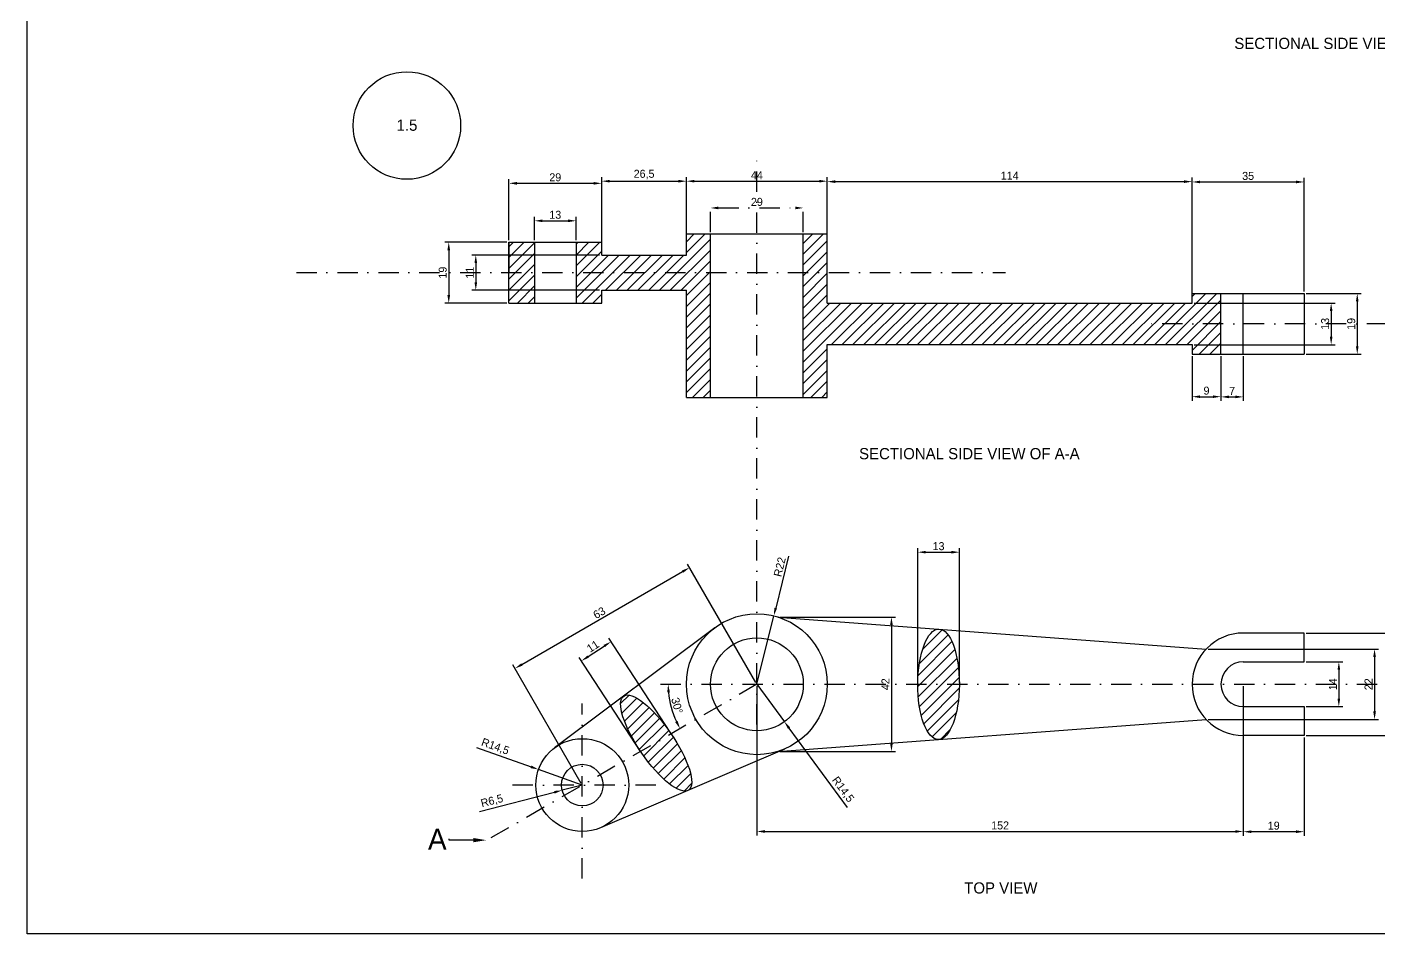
# Model space of a CAD drawing. Header units: millimetres. Extents: x 3191 to 4500, y 3127 to 3817.
# Drawn here: x 3847.8 to 4270.2, y 3126.9 to 3410.2 of the extents above; entities that cross this region are included whole.
import ezdxf
from ezdxf import colors
from ezdxf.entities.mleader import LeaderData, LeaderLine
from ezdxf.math import Vec2, Vec3

# ---------------------------------------------------------------- set-up
doc = ezdxf.new("R2010")
doc.units = ezdxf.units.MM
doc.linetypes.add('DASHDOT2', pattern=[12.7, 6.35, -3.175, 0, -3.175])
doc.dimstyles.new('ISO-25', dxfattribs={"dimtxt": 2.5, "dimasz": 2.5, "dimexe": 1.25, "dimexo": 0.625, "dimtad": 1, "dimtxsty": 'Standard', "dimcen": 2.5, "dimclrd": 3, "dimclre": 3, "dimadec": 0, "dimazin": 0, "dimtfac": 1, "dimtmove": 0, "dimatfit": 3, "dimfxl": 1, "dimarcsym": 0})

# ---------------------------------------------------------------- blocks, each defined once
blk = doc.blocks.new('*D146')
at = {"color": 3, "linetype": 'DASHDOT2', "lineweight": -2, "transparency": 16777216}
for p, q in [((4061.33, 3346.11), (4061.33, 3354.93)), ((4090.33, 3346.11), (4090.33, 3354.93)), ((4063.83, 3353.68), (4087.83, 3353.68))]:
    blk.add_line(p, q, dxfattribs=at)
at = {"color": 3, "linetype": 'DASHDOT2', "transparency": 16777216}
for points in [[(4063.83, 3354.1), (4063.83, 3353.26), (4061.33, 3353.68)], [(4087.83, 3354.1), (4087.83, 3353.26), (4090.33, 3353.68)]]:
    blk.add_solid(points, dxfattribs=at)
at = {"layer": 'Defpoints', "color": 0, "linetype": 'DASHDOT2', "transparency": 16777216}
for p in [(4090.33, 3353.68), (4061.33, 3345.48), (4090.33, 3345.48)]:
    blk.add_point(p, dxfattribs=at)
at = {"color": 0, "linetype": 'DASHDOT2', "transparency": 16777216, "insert": (4075.83, 3355.56), "char_height": 2.5, "attachment_point": 5}
blk.add_mtext('29', dxfattribs=at)
blk = doc.blocks.new('*D147')
at = {"color": 3, "lineweight": -2, "transparency": 16777216}
for p, q in [((4053.83, 3346.11), (4053.83, 3363.29)), ((4097.83, 3346.11), (4097.83, 3363.29)), ((4056.33, 3362.04), (4095.33, 3362.04))]:
    blk.add_line(p, q, dxfattribs=at)
at = {"color": 3, "transparency": 16777216}
for points in [[(4056.33, 3362.45), (4056.33, 3361.62), (4053.83, 3362.04)], [(4095.33, 3362.45), (4095.33, 3361.62), (4097.83, 3362.04)]]:
    blk.add_solid(points, dxfattribs=at)
at = {"layer": 'Defpoints', "color": 0, "transparency": 16777216}
for p in [(4097.83, 3362.04), (4053.83, 3345.48), (4097.83, 3345.48)]:
    blk.add_point(p, dxfattribs=at)
at = {"color": 0, "transparency": 16777216, "insert": (4075.83, 3363.91), "char_height": 2.5, "attachment_point": 5}
blk.add_mtext('44', dxfattribs=at)
blk = doc.blocks.new('*D148')
at = {"color": 3, "lineweight": -2, "transparency": 16777216}
for p, q in [((4006.33, 3343.61), (4006.33, 3350.92)), ((4019.33, 3343.61), (4019.33, 3350.92)), ((4008.83, 3349.67), (4016.83, 3349.67))]:
    blk.add_line(p, q, dxfattribs=at)
at = {"color": 3, "transparency": 16777216}
for points in [[(4008.83, 3350.09), (4008.83, 3349.25), (4006.33, 3349.67)], [(4016.83, 3350.09), (4016.83, 3349.25), (4019.33, 3349.67)]]:
    blk.add_solid(points, dxfattribs=at)
at = {"layer": 'Defpoints', "color": 0, "transparency": 16777216}
for p in [(4019.33, 3349.67), (4006.33, 3342.98), (4019.33, 3342.98)]:
    blk.add_point(p, dxfattribs=at)
at = {"color": 0, "transparency": 16777216, "insert": (4012.83, 3351.54), "char_height": 2.5, "attachment_point": 5}
blk.add_mtext('13', dxfattribs=at)
blk = doc.blocks.new('*D149')
at = {"color": 3, "lineweight": -2, "transparency": 16777216}
for p, q in [((3998.33, 3343.61), (3998.33, 3362.62)), ((4000.83, 3361.37), (4024.83, 3361.37)), ((4027.33, 3343.61), (4027.33, 3362.62))]:
    blk.add_line(p, q, dxfattribs=at)
at = {"color": 3, "transparency": 16777216}
for points in [[(4000.83, 3361.79), (4000.83, 3360.95), (3998.33, 3361.37)], [(4024.83, 3361.79), (4024.83, 3360.95), (4027.33, 3361.37)]]:
    blk.add_solid(points, dxfattribs=at)
at = {"layer": 'Defpoints', "color": 0, "transparency": 16777216}
for p in [(4027.33, 3361.37), (3998.33, 3342.98), (4027.33, 3342.98)]:
    blk.add_point(p, dxfattribs=at)
at = {"color": 0, "transparency": 16777216, "insert": (4012.83, 3363.24), "char_height": 2.5, "attachment_point": 5}
blk.add_mtext('29', dxfattribs=at)
blk = doc.blocks.new('*D150')
at = {"color": 3, "lineweight": -2, "transparency": 16777216}
for p, q in [((3997.7, 3342.98), (3978.29, 3342.98)), ((3979.54, 3340.48), (3979.54, 3326.48)), ((3997.7, 3323.98), (3978.29, 3323.98))]:
    blk.add_line(p, q, dxfattribs=at)
at = {"color": 3, "transparency": 16777216}
for points in [[(3979.12, 3340.48), (3979.96, 3340.48), (3979.54, 3342.98)], [(3979.12, 3326.48), (3979.96, 3326.48), (3979.54, 3323.98)]]:
    blk.add_solid(points, dxfattribs=at)
at = {"layer": 'Defpoints', "color": 0, "transparency": 16777216}
for p in [(3998.33, 3342.98), (3979.54, 3323.98), (3998.33, 3323.98)]:
    blk.add_point(p, dxfattribs=at)
at = {"color": 0, "transparency": 16777216, "insert": (3977.67, 3333.48), "char_height": 2.5, "attachment_point": 5, "rotation": 90}
blk.add_mtext('19', dxfattribs=at)
blk = doc.blocks.new('*D151')
at = {"color": 3, "lineweight": -2, "transparency": 16777216}
for p, q in [((4026.7, 3338.98), (3986.74, 3338.98)), ((3987.99, 3336.48), (3987.99, 3330.48)), ((4026.7, 3327.98), (3986.74, 3327.98))]:
    blk.add_line(p, q, dxfattribs=at)
at = {"color": 3, "transparency": 16777216}
for points in [[(3987.58, 3336.48), (3988.41, 3336.48), (3987.99, 3338.98)], [(3987.58, 3330.48), (3988.41, 3330.48), (3987.99, 3327.98)]]:
    blk.add_solid(points, dxfattribs=at)
at = {"layer": 'Defpoints', "color": 0, "transparency": 16777216}
for p in [(4027.33, 3338.98), (3987.99, 3327.98), (4027.33, 3327.98)]:
    blk.add_point(p, dxfattribs=at)
at = {"color": 0, "transparency": 16777216, "insert": (3986.12, 3333.48), "char_height": 2.5, "attachment_point": 5, "rotation": 90}
blk.add_mtext('11', dxfattribs=at)
blk = doc.blocks.new('*D152')
at = {"color": 3, "lineweight": -2, "transparency": 16777216}
for p, q in [((4247.45, 3326.98), (4264.68, 3326.98)), ((4263.43, 3324.48), (4263.43, 3310.48)), ((4247.45, 3307.98), (4264.68, 3307.98))]:
    blk.add_line(p, q, dxfattribs=at)
at = {"color": 3, "transparency": 16777216}
for points in [[(4263.01, 3324.48), (4263.84, 3324.48), (4263.43, 3326.98)], [(4263.01, 3310.48), (4263.84, 3310.48), (4263.43, 3307.98)]]:
    blk.add_solid(points, dxfattribs=at)
at = {"layer": 'Defpoints', "color": 0, "transparency": 16777216}
for p in [(4246.83, 3326.98), (4246.83, 3307.98), (4263.43, 3307.98)]:
    blk.add_point(p, dxfattribs=at)
at = {"color": 0, "transparency": 16777216, "insert": (4261.55, 3317.48), "char_height": 2.5, "attachment_point": 5, "rotation": 90}
blk.add_mtext('19', dxfattribs=at)
blk = doc.blocks.new('*D153')
at = {"color": 3, "lineweight": -2, "transparency": 16777216}
for p, q in [((4212.45, 3323.98), (4256.52, 3323.98)), ((4255.27, 3321.48), (4255.27, 3313.48)), ((4212.45, 3310.98), (4256.52, 3310.98))]:
    blk.add_line(p, q, dxfattribs=at)
at = {"color": 3, "transparency": 16777216}
for points in [[(4254.86, 3321.48), (4255.69, 3321.48), (4255.27, 3323.98)], [(4254.86, 3313.48), (4255.69, 3313.48), (4255.27, 3310.98)]]:
    blk.add_solid(points, dxfattribs=at)
at = {"layer": 'Defpoints', "color": 0, "transparency": 16777216}
for p in [(4211.83, 3323.98), (4211.83, 3310.98), (4255.27, 3310.98)]:
    blk.add_point(p, dxfattribs=at)
at = {"color": 0, "transparency": 16777216, "insert": (4253.4, 3317.48), "char_height": 2.5, "attachment_point": 5, "rotation": 90}
blk.add_mtext('13', dxfattribs=at)
blk = doc.blocks.new('*D154')
at = {"color": 3, "lineweight": -2, "transparency": 16777216}
for p, q in [((4247.45, 3220.93), (4279.58, 3220.93)), ((4278.33, 3218.43), (4278.33, 3191.43)), ((4247.45, 3188.93), (4279.58, 3188.93))]:
    blk.add_line(p, q, dxfattribs=at)
at = {"color": 3, "transparency": 16777216}
for points in [[(4277.91, 3218.43), (4278.74, 3218.43), (4278.33, 3220.93)], [(4277.91, 3191.43), (4278.74, 3191.43), (4278.33, 3188.93)]]:
    blk.add_solid(points, dxfattribs=at)
at = {"layer": 'Defpoints', "color": 0, "transparency": 16777216}
for p in [(4246.83, 3220.93), (4246.83, 3188.93), (4278.33, 3188.93)]:
    blk.add_point(p, dxfattribs=at)
at = {"color": 0, "transparency": 16777216, "insert": (4276.45, 3204.47), "char_height": 2.5, "attachment_point": 5, "rotation": 90}
blk.add_mtext('32', dxfattribs=at)
blk = doc.blocks.new('*D155')
at = {"color": 3, "lineweight": -2, "transparency": 16777216}
for p, q in [((4247.45, 3211.93), (4258.93, 3211.93)), ((4257.68, 3209.43), (4257.68, 3200.43)), ((4247.45, 3197.93), (4258.93, 3197.93))]:
    blk.add_line(p, q, dxfattribs=at)
at = {"color": 3, "transparency": 16777216}
for points in [[(4257.26, 3209.43), (4258.09, 3209.43), (4257.68, 3211.93)], [(4257.26, 3200.43), (4258.09, 3200.43), (4257.68, 3197.93)]]:
    blk.add_solid(points, dxfattribs=at)
at = {"layer": 'Defpoints', "color": 0, "transparency": 16777216}
for p in [(4246.83, 3211.93), (4246.83, 3197.93), (4257.68, 3197.93)]:
    blk.add_point(p, dxfattribs=at)
at = {"color": 0, "transparency": 16777216, "insert": (4255.8, 3204.93), "char_height": 2.5, "attachment_point": 5, "rotation": 90}
blk.add_mtext('14', dxfattribs=at)
blk = doc.blocks.new('*D156')
at = {"color": 3, "lineweight": -2, "transparency": 16777216}
for p, q in [((4075.83, 3204.3), (4075.83, 3157.7)), ((4227.83, 3204.3), (4227.83, 3157.7)), ((4078.33, 3158.95), (4225.33, 3158.95))]:
    blk.add_line(p, q, dxfattribs=at)
at = {"color": 3, "transparency": 16777216}
for points in [[(4078.33, 3159.36), (4078.33, 3158.53), (4075.83, 3158.95)], [(4225.33, 3159.36), (4225.33, 3158.53), (4227.83, 3158.95)]]:
    blk.add_solid(points, dxfattribs=at)
at = {"layer": 'Defpoints', "color": 0, "transparency": 16777216}
for p in [(4075.83, 3204.93), (4227.83, 3204.93), (4227.83, 3158.95)]:
    blk.add_point(p, dxfattribs=at)
at = {"color": 0, "transparency": 16777216, "insert": (4151.83, 3160.82), "char_height": 2.5, "attachment_point": 5}
blk.add_mtext('152', dxfattribs=at)
blk = doc.blocks.new('*D157')
at = {"color": 3, "lineweight": -2, "transparency": 16777216}
for p, q in [((4216.84, 3215.93), (4270.09, 3215.93)), ((4268.84, 3213.43), (4268.84, 3196.43)), ((4216.84, 3193.93), (4270.09, 3193.93))]:
    blk.add_line(p, q, dxfattribs=at)
at = {"color": 3, "transparency": 16777216}
for points in [[(4268.42, 3213.43), (4269.26, 3213.43), (4268.84, 3215.93)], [(4268.42, 3196.43), (4269.26, 3196.43), (4268.84, 3193.93)]]:
    blk.add_solid(points, dxfattribs=at)
at = {"layer": 'Defpoints', "color": 0, "transparency": 16777216}
for p in [(4216.21, 3215.93), (4216.21, 3193.93), (4268.84, 3193.93)]:
    blk.add_point(p, dxfattribs=at)
at = {"color": 0, "transparency": 16777216, "insert": (4266.96, 3204.93), "char_height": 2.5, "attachment_point": 5, "rotation": 90}
blk.add_mtext('22', dxfattribs=at)
blk = doc.blocks.new('*D158')
at = {"color": 3, "lineweight": -2, "transparency": 16777216}
for p, q in [((4083.01, 3225.93), (4119.13, 3225.93)), ((4117.88, 3223.43), (4117.88, 3186.43)), ((4083.01, 3183.93), (4119.13, 3183.93))]:
    blk.add_line(p, q, dxfattribs=at)
at = {"color": 3, "transparency": 16777216}
for points in [[(4117.46, 3223.43), (4118.29, 3223.43), (4117.88, 3225.93)], [(4117.46, 3186.43), (4118.29, 3186.43), (4117.88, 3183.93)]]:
    blk.add_solid(points, dxfattribs=at)
at = {"layer": 'Defpoints', "color": 0, "transparency": 16777216}
for p in [(4082.39, 3225.93), (4082.39, 3183.93), (4117.88, 3183.93)]:
    blk.add_point(p, dxfattribs=at)
at = {"color": 0, "transparency": 16777216, "insert": (4116, 3204.93), "char_height": 2.5, "attachment_point": 5, "rotation": 90}
blk.add_mtext('42', dxfattribs=at)
blk = doc.blocks.new('*D159')
at = {"color": 3, "lineweight": -2, "transparency": 16777216}
for p, q in [((4075.52, 3205.47), (4054.17, 3242.44)), ((4002.4, 3211.11), (4052.63, 3240.11)), ((4020.96, 3173.97), (3999.61, 3210.94))]:
    blk.add_line(p, q, dxfattribs=at)
at = {"color": 3, "transparency": 16777216}
for points in [[(4052.42, 3240.47), (4052.84, 3239.75), (4054.79, 3241.36)], [(4002.19, 3211.47), (4002.61, 3210.75), (4000.24, 3209.86)]]:
    blk.add_solid(points, dxfattribs=at)
at = {"layer": 'Defpoints', "color": 0, "transparency": 16777216}
for p in [(4054.79, 3241.36), (4075.83, 3204.93), (4021.27, 3173.43)]:
    blk.add_point(p, dxfattribs=at)
at = {"color": 0, "transparency": 16777216, "insert": (4026.58, 3227.23), "char_height": 2.5, "attachment_point": 5, "rotation": 30}
blk.add_mtext('63', dxfattribs=at)
blk = doc.blocks.new('*D160')
at = {"color": 3, "lineweight": -2, "transparency": 16777216}
blk.add_arc((4075.83, 3204.93), 27.72, 185.1696, 204.8304, dxfattribs=at)
at = {"color": 3, "transparency": 16777216}
for points in [[(4047.81, 3202.41), (4048.64, 3202.45), (4048.11, 3204.93)], [(4051.04, 3193.48), (4050.3, 3193.1), (4051.83, 3191.07)]]:
    blk.add_solid(points, dxfattribs=at)
at = {"layer": 'Defpoints', "color": 0, "transparency": 16777216}
for p in [(4045.72, 3204.93), (4075.83, 3204.93), (4257.68, 3204.93), (4048.53, 3200.11), (3991.46, 3156.22)]:
    blk.add_point(p, dxfattribs=at)
at = {"color": 0, "transparency": 16777216, "insert": (4050.87, 3198.24), "char_height": 2.5, "attachment_point": 5, "rotation": 285}
blk.add_mtext('30°', dxfattribs=at)
blk = doc.blocks.new('*D161')
at = {"color": 3, "lineweight": -2, "transparency": 16777216}
for p, q in [((3988.23, 3185.2), (4005.26, 3179.13)), ((4021.27, 3173.43), (4007.61, 3178.29))]:
    blk.add_line(p, q, dxfattribs=at)
at = {"color": 3, "transparency": 16777216}
blk.add_solid([(4005.4, 3179.53), (4005.12, 3178.74), (4007.61, 3178.29)], dxfattribs=at)
at = {"layer": 'Defpoints', "color": 0, "transparency": 16777216}
for p in [(4007.61, 3178.29), (4021.27, 3173.43)]:
    blk.add_point(p, dxfattribs=at)
at = {"color": 0, "transparency": 16777216, "insert": (3994.04, 3185.34), "char_height": 2.5, "attachment_point": 5, "rotation": 340.3869}
blk.add_mtext('R14,5', dxfattribs=at)
blk = doc.blocks.new('*D162')
at = {"color": 3, "lineweight": -2, "transparency": 16777216}
for p, q in [((4021.27, 3173.43), (4014.97, 3171.81)), ((3989.16, 3165.19), (4012.55, 3171.19))]:
    blk.add_line(p, q, dxfattribs=at)
at = {"color": 3, "transparency": 16777216}
blk.add_solid([(4012.45, 3171.6), (4012.66, 3170.79), (4014.97, 3171.81)], dxfattribs=at)
at = {"layer": 'Defpoints', "color": 0, "transparency": 16777216}
for p in [(4021.27, 3173.43), (4014.97, 3171.81)]:
    blk.add_point(p, dxfattribs=at)
at = {"color": 0, "transparency": 16777216, "insert": (3993.08, 3168.35), "char_height": 2.5, "attachment_point": 5, "rotation": 14.3806}
blk.add_mtext('R6,5', dxfattribs=at)
blk = doc.blocks.new('*D163')
at = {"color": 3, "lineweight": -2, "transparency": 16777216}
for p, q in [((4227.83, 3188.3), (4227.83, 3157.63)), ((4246.83, 3188.3), (4246.83, 3157.63)), ((4244.33, 3158.88), (4230.33, 3158.88))]:
    blk.add_line(p, q, dxfattribs=at)
at = {"color": 3, "transparency": 16777216}
for points in [[(4230.33, 3159.29), (4230.33, 3158.46), (4227.83, 3158.88)], [(4244.33, 3159.29), (4244.33, 3158.46), (4246.83, 3158.88)]]:
    blk.add_solid(points, dxfattribs=at)
at = {"layer": 'Defpoints', "color": 0, "transparency": 16777216}
for p in [(4227.83, 3188.93), (4246.83, 3188.93), (4227.83, 3158.88)]:
    blk.add_point(p, dxfattribs=at)
at = {"color": 0, "transparency": 16777216, "insert": (4237.33, 3160.75), "char_height": 2.5, "attachment_point": 5}
blk.add_mtext('19', dxfattribs=at)
blk = doc.blocks.new('*D164')
at = {"color": 3, "lineweight": -2, "transparency": 16777216}
for p, q in [((4085.71, 3244.97), (4081.7, 3228.71)), ((4075.83, 3204.93), (4081.1, 3226.29))]:
    blk.add_line(p, q, dxfattribs=at)
at = {"color": 3, "transparency": 16777216}
blk.add_solid([(4081.3, 3228.81), (4082.11, 3228.61), (4081.1, 3226.29)], dxfattribs=at)
at = {"layer": 'Defpoints', "color": 0, "transparency": 16777216}
for p in [(4081.1, 3226.29), (4075.83, 3204.93)]:
    blk.add_point(p, dxfattribs=at)
at = {"color": 0, "transparency": 16777216, "insert": (4082.95, 3241.57), "char_height": 2.5, "attachment_point": 5, "rotation": 76.1323}
blk.add_mtext('R22', dxfattribs=at)
blk = doc.blocks.new('*D165')
at = {"color": 3, "lineweight": -2, "transparency": 16777216}
for p, q in [((4075.83, 3204.93), (4084.42, 3193.24)), ((4104.15, 3166.39), (4085.9, 3191.23))]:
    blk.add_line(p, q, dxfattribs=at)
at = {"color": 3, "transparency": 16777216}
blk.add_solid([(4086.23, 3191.48), (4085.56, 3190.98), (4084.42, 3193.24)], dxfattribs=at)
at = {"layer": 'Defpoints', "color": 0, "transparency": 16777216}
for p in [(4075.83, 3204.93), (4084.42, 3193.24)]:
    blk.add_point(p, dxfattribs=at)
at = {"color": 0, "transparency": 16777216, "insert": (4102.62, 3171.99), "char_height": 2.5, "attachment_point": 5, "rotation": 306.3133}
blk.add_mtext('R14,5', dxfattribs=at)
blk = doc.blocks.new('*D170')
at = {"color": 3, "lineweight": -2, "transparency": 16777216}
for p, q in [((4126.1, 3205.58), (4126.1, 3247.42)), ((4128.6, 3246.17), (4136.6, 3246.17)), ((4139.1, 3205.51), (4139.1, 3247.42))]:
    blk.add_line(p, q, dxfattribs=at)
at = {"color": 3, "transparency": 16777216}
for points in [[(4128.6, 3246.59), (4128.6, 3245.75), (4126.1, 3246.17)], [(4136.6, 3246.59), (4136.6, 3245.75), (4139.1, 3246.17)]]:
    blk.add_solid(points, dxfattribs=at)
at = {"layer": 'Defpoints', "color": 0, "transparency": 16777216}
for p in [(4139.1, 3246.17), (4126.1, 3204.96), (4139.1, 3204.89)]:
    blk.add_point(p, dxfattribs=at)
at = {"color": 0, "transparency": 16777216, "insert": (4132.6, 3248.04), "char_height": 2.5, "attachment_point": 5}
blk.add_mtext('13', dxfattribs=at)
blk = doc.blocks.new('*D171')
at = {"color": 3, "lineweight": -2, "transparency": 16777216}
for p, q in [((4048.7, 3189.98), (4029.54, 3219.27)), ((4023.11, 3213.57), (4028.13, 3216.86)), ((4039.49, 3183.96), (4020.33, 3213.25))]:
    blk.add_line(p, q, dxfattribs=at)
at = {"color": 3, "transparency": 16777216}
for points in [[(4027.9, 3217.2), (4028.36, 3216.51), (4030.22, 3218.22)], [(4022.88, 3213.92), (4023.33, 3213.22), (4021.01, 3212.2)]]:
    blk.add_solid(points, dxfattribs=at)
at = {"layer": 'Defpoints', "color": 0, "transparency": 16777216}
for p in [(4030.22, 3218.22), (4049.04, 3189.46), (4039.83, 3183.44)]:
    blk.add_point(p, dxfattribs=at)
at = {"color": 0, "transparency": 16777216, "insert": (4024.59, 3216.78), "char_height": 2.5, "attachment_point": 5, "rotation": 33.1961}
blk.add_mtext('11', dxfattribs=at)
blk = doc.blocks.new('*D174')
at = {"color": 3, "lineweight": -2, "transparency": 16777216}
for p, q in [((4097.83, 3324.61), (4097.83, 3363.15)), ((4211.83, 3324.61), (4211.83, 3363.15)), ((4100.33, 3361.9), (4209.33, 3361.9))]:
    blk.add_line(p, q, dxfattribs=at)
at = {"color": 3, "transparency": 16777216}
for points in [[(4100.33, 3362.32), (4100.33, 3361.48), (4097.83, 3361.9)], [(4209.33, 3362.32), (4209.33, 3361.48), (4211.83, 3361.9)]]:
    blk.add_solid(points, dxfattribs=at)
at = {"layer": 'Defpoints', "color": 0, "transparency": 16777216}
for p in [(4211.83, 3361.9), (4097.83, 3323.98), (4211.83, 3323.98)]:
    blk.add_point(p, dxfattribs=at)
at = {"color": 0, "transparency": 16777216, "insert": (4154.83, 3363.78), "char_height": 2.5, "attachment_point": 5}
blk.add_mtext('114', dxfattribs=at)
blk = doc.blocks.new('*D175')
at = {"color": 3, "lineweight": -2, "transparency": 16777216}
for p, q in [((4211.83, 3327.61), (4211.83, 3363.05)), ((4246.83, 3327.61), (4246.83, 3363.05)), ((4214.33, 3361.8), (4244.33, 3361.8))]:
    blk.add_line(p, q, dxfattribs=at)
at = {"color": 3, "transparency": 16777216}
for points in [[(4214.33, 3362.21), (4214.33, 3361.38), (4211.83, 3361.8)], [(4244.33, 3362.21), (4244.33, 3361.38), (4246.83, 3361.8)]]:
    blk.add_solid(points, dxfattribs=at)
at = {"layer": 'Defpoints', "color": 0, "transparency": 16777216}
for p in [(4246.83, 3361.8), (4211.83, 3326.98), (4246.83, 3326.98)]:
    blk.add_point(p, dxfattribs=at)
at = {"color": 0, "transparency": 16777216, "insert": (4229.33, 3363.67), "char_height": 2.5, "attachment_point": 5}
blk.add_mtext('35', dxfattribs=at)
blk = doc.blocks.new('*D176')
at = {"color": 3, "lineweight": -2, "transparency": 16777216}
for p, q in [((4211.83, 3307.36), (4211.83, 3293.48)), ((4220.83, 3307.36), (4220.83, 3293.48)), ((4214.33, 3294.73), (4218.33, 3294.73))]:
    blk.add_line(p, q, dxfattribs=at)
at = {"color": 3, "transparency": 16777216}
for points in [[(4214.33, 3295.15), (4214.33, 3294.32), (4211.83, 3294.73)], [(4218.33, 3295.15), (4218.33, 3294.32), (4220.83, 3294.73)]]:
    blk.add_solid(points, dxfattribs=at)
at = {"layer": 'Defpoints', "color": 0, "transparency": 16777216}
for p in [(4211.83, 3307.98), (4220.83, 3307.98), (4220.83, 3294.73)]:
    blk.add_point(p, dxfattribs=at)
at = {"color": 0, "transparency": 16777216, "insert": (4216.33, 3296.61), "char_height": 2.5, "attachment_point": 5}
blk.add_mtext('9', dxfattribs=at)
blk = doc.blocks.new('*D177')
at = {"color": 3, "lineweight": -2, "transparency": 16777216}
for p, q in [((4220.83, 3307.36), (4220.83, 3293.42)), ((4227.83, 3307.36), (4227.83, 3293.42)), ((4223.33, 3294.67), (4225.33, 3294.67))]:
    blk.add_line(p, q, dxfattribs=at)
at = {"color": 3, "transparency": 16777216}
for points in [[(4223.33, 3295.09), (4223.33, 3294.26), (4220.83, 3294.67)], [(4225.33, 3295.09), (4225.33, 3294.26), (4227.83, 3294.67)]]:
    blk.add_solid(points, dxfattribs=at)
at = {"layer": 'Defpoints', "color": 0, "transparency": 16777216}
for p in [(4220.83, 3307.98), (4227.83, 3307.98), (4227.83, 3294.67)]:
    blk.add_point(p, dxfattribs=at)
at = {"color": 0, "transparency": 16777216, "insert": (4224.33, 3296.55), "char_height": 2.5, "attachment_point": 5}
blk.add_mtext('7', dxfattribs=at)
blk = doc.blocks.new('*D185')
at = {"color": 3, "lineweight": -2, "transparency": 16777216}
for p, q in [((4027.33, 3339.61), (4027.33, 3363.29)), ((4053.83, 3339.61), (4053.83, 3363.29)), ((4029.83, 3362.04), (4051.33, 3362.04))]:
    blk.add_line(p, q, dxfattribs=at)
at = {"color": 3, "transparency": 16777216}
for points in [[(4029.83, 3362.45), (4029.83, 3361.62), (4027.33, 3362.04)], [(4051.33, 3362.45), (4051.33, 3361.62), (4053.83, 3362.04)]]:
    blk.add_solid(points, dxfattribs=at)
at = {"layer": 'Defpoints', "color": 0, "transparency": 16777216}
for p in [(4053.83, 3362.04), (4027.33, 3338.98), (4053.83, 3338.98)]:
    blk.add_point(p, dxfattribs=at)
at = {"color": 0, "transparency": 16777216, "insert": (4040.58, 3364.12), "char_height": 2.5, "attachment_point": 5}
blk.add_mtext('26,5', dxfattribs=at)

msp = doc.modelspace()

# ---------------------------------------------------------------- hatches: boundary and pattern name
at = {"linetype": 'Continuous'}
h = msp.add_hatch(dxfattribs=at)
h.set_pattern_fill('ANSI31', color=3, scale=0.75)
h.set_pattern_definition([(45, (-121.3336, -10.3246), (-1.683798, 1.683798), [])])
h.paths.add_polyline_path([(4006.329, 3342.984), (3998.329, 3342.984), (3998.329, 3333.484), (4006.329, 3333.484)])
h.paths.add_polyline_path([(4006.329, 3333.484), (3998.329, 3333.484), (3998.329, 3323.984), (4006.329, 3323.984)])
h.paths.add_polyline_path([(4061.329, 3345.484), (4053.83, 3345.484), (4053.83, 3338.984), (4027.329, 3338.984), (4027.329, 3342.984), (4019.329, 3342.984), (4019.329, 3333.484), (4061.329, 3333.484)])
h.paths.add_polyline_path([(4027.329, 3327.984), (4053.83, 3327.984), (4053.83, 3317.484), (4061.329, 3317.484), (4061.329, 3333.484), (4019.329, 3333.484), (4019.329, 3323.984), (4027.329, 3323.984)])
h.paths.add_polyline_path([(4061.329, 3317.484), (4053.83, 3317.484), (4053.83, 3294.484), (4061.329, 3294.484)])
h.paths.add_polyline_path([(4097.829, 3333.484), (4090.329, 3333.484), (4090.329, 3317.484), (4220.829, 3317.484), (4220.829, 3326.984), (4211.829, 3326.984), (4211.829, 3323.984), (4097.829, 3323.984)])
h.paths.add_polyline_path([(4097.829, 3345.484), (4090.329, 3345.484), (4090.329, 3333.484), (4097.829, 3333.484)])
h.paths.add_polyline_path([(4097.829, 3310.984), (4211.829, 3310.984), (4211.829, 3307.984), (4220.829, 3307.984), (4220.829, 3317.484), (4090.329, 3317.484), (4090.329, 3294.484), (4097.829, 3294.484)])
h = msp.add_hatch()
h.set_pattern_fill('ANSI31', color=3, scale=0.75)
h.set_pattern_definition([(45, (-121.3336, -39.6971), (-1.683798, 1.683798), [])])
edge = h.paths.add_edge_path()
edge.add_ellipse((4132.597, 3204.921), major_axis=(0.094, 17.248), ratio=0.3768486, start_angle=270.14132, end_angle=357.01086)
edge.add_line((4133.03, 3222.143), (4132.691, 3222.169))
edge.add_ellipse((4132.597, 3204.921), major_axis=(0.094, 17.248), ratio=0.3768486, start_angle=0, end_angle=90.09455)
edge.add_line((4126.097, 3204.928), (4139.097, 3204.928))
edge = h.paths.add_edge_path()
edge.add_ellipse((4132.597, 3204.921), major_axis=(0.094, 17.248), ratio=0.3768486, start_angle=183.46314, end_angle=270.14132)
edge.add_line((4139.097, 3204.928), (4126.097, 3204.928))
edge.add_ellipse((4132.597, 3204.921), major_axis=(0.094, 17.248), ratio=0.3768486, start_angle=90.09455, end_angle=180)
edge.add_line((4132.503, 3187.673), (4132.895, 3187.702))
edge = h.paths.add_edge_path()
edge.add_ellipse((4044.36, 3186.56), major_axis=(-10.135, 14.689), ratio=0.3081862, start_angle=269.1311, end_angle=360)
edge.add_line((4034.224, 3201.249), (4034.119, 3201.17))
edge.add_ellipse((4044.36, 3186.56), major_axis=(-10.135, 14.689), ratio=0.3081862, start_angle=1.37612, end_angle=88.02462)
edge.add_line((4039.486, 3183.945), (4049.04, 3189.461))
edge = h.paths.add_edge_path()
edge.add_ellipse((4044.36, 3186.56), major_axis=(-10.135, 14.689), ratio=0.3081862, start_angle=180, end_angle=269.1311)
edge.add_line((4049.04, 3189.461), (4039.486, 3183.945))
edge.add_ellipse((4044.36, 3186.56), major_axis=(-10.135, 14.689), ratio=0.3081862, start_angle=88.02462, end_angle=172.861)
edge.add_line((4053.854, 3171.597), (4054.495, 3171.871))

# ---------------------------------------------------------------- linework, layer by layer
at = {"color": 1, "linetype": 'DASHDOT2'}
for p, q in [((4075.829, 3192.353), (4075.829, 3368.605)), ((3931.945, 3333.484), (4153.47, 3333.484)), ((4387.975, 3317.484), (4196.136, 3317.484)), ((4075.829, 3204.928), (3991.457, 3156.215)), ((4045.724, 3204.928), (4302.366, 3204.928)), ((4021.27, 3144.234), (4021.27, 3198.894)), ((4044.245, 3173.428), (3997.676, 3173.428))]:
    msp.add_line(p, q, dxfattribs=at)
at = {"linetype": 'Continuous'}
for p, q in [((3998.329, 3323.984), (3998.329, 3342.984)), ((3998.329, 3342.984), (4027.329, 3342.984)), ((3998.329, 3342.984), (3998.329, 3333.484)), ((4006.329, 3342.984), (4006.329, 3323.984)), ((4019.329, 3342.984), (4019.329, 3323.984)), ((4027.329, 3338.984), (4027.329, 3342.984)), ((4053.83, 3338.984), (4053.83, 3345.484)), ((4097.829, 3345.484), (4053.83, 3345.484)), ((4061.329, 3294.484), (4061.329, 3345.484)), ((4090.329, 3294.484), (4090.329, 3345.484)), ((4097.829, 3323.984), (4097.829, 3345.484)), ((4027.329, 3338.984), (4053.83, 3338.984)), ((4027.329, 3323.984), (4027.329, 3327.984)), ((4027.329, 3327.984), (4053.83, 3327.984)), ((4053.83, 3294.484), (4053.83, 3327.984)), ((4211.829, 3323.984), (4211.829, 3326.984)), ((4211.829, 3326.984), (4246.829, 3326.984)), ((4227.829, 3307.984), (4227.829, 3326.984)), ((4246.829, 3326.984), (4246.829, 3307.984)), ((3998.329, 3323.984), (4027.329, 3323.984)), ((4097.829, 3323.984), (4211.829, 3323.984)), ((4097.829, 3294.484), (4097.829, 3310.984)), ((4097.829, 3310.984), (4211.829, 3310.984)), ((4211.829, 3310.984), (4211.829, 3307.984)), ((4211.829, 3307.984), (4246.829, 3307.984)), ((4053.83, 3294.484), (4097.829, 3294.484)), ((4082.387, 3225.928), (4216.21, 3215.928)), ((4062.639, 3222.535), (4012.576, 3185.033)), ((4246.829, 3220.928), (4227.829, 3220.928)), ((4246.829, 3211.928), (4246.829, 3220.928)), ((4227.829, 3211.928), (4246.829, 3211.928)), ((4227.829, 3197.928), (4246.829, 3197.928)), ((4246.829, 3197.928), (4246.829, 3188.928)), ((4082.387, 3183.928), (4216.21, 3193.928)), ((4246.829, 3188.928), (4227.829, 3188.928)), ((4084.483, 3184.701), (4026.973, 3160.097))]:
    msp.add_line(p, q, dxfattribs=at)
at = {"linetype": 'Continuous', "ltscale": 0.5}
msp.add_line((4220.829, 3307.984), (4220.829, 3326.984), dxfattribs=at)
at = {"color": 7}
msp.add_lwpolyline([(4499.89, 3126.944), (3847.768, 3126.944), (3847.768, 3650.924), (4499.89, 3650.924)], close=True, dxfattribs=at)
msp.add_circle((3966.466, 3379.42), 16.795, dxfattribs=at)
at = {"linetype": 'Continuous'}
for centre, radius in [((4075.829, 3204.928), 22), ((4075.829, 3204.928), 14.5), ((4021.27, 3173.428), 14.5), ((4021.27, 3173.428), 6.5)]:
    msp.add_circle(centre, radius, dxfattribs=at)
for radius in [16, 7]:
    msp.add_arc((4227.829, 3204.928), radius, 90, 270, dxfattribs=at)
at = {"color": 7}
msp.add_ellipse((4132.597, 3204.921), major_axis=(0.094, 17.248), ratio=0.3768486, dxfattribs=at)
at = {"color": 7, "linetype": 'ByBlock'}
msp.add_ellipse((4044.36, 3186.56), major_axis=(-10.135, 14.689), ratio=0.3081862, dxfattribs=at)

# ---------------------------------------------------------------- texts
at = {"linetype": 'Continuous'}
msp.add_text('A', height=6.547, dxfattribs=at).set_placement((3973.045, 3153.237))
at = {"char_height": 3.5, "attachment_point": 1}
for s, insert in [('SECTIONAL SIDE VIEW OF B-B', (4225.013, 3406.829)), ('1.5', (3963.233, 3381.286)), ('SECTIONAL SIDE VIEW OF A-A', (4107.762, 3278.692)), ('\\pxqc;TOP VIEW', (4100.666, 3143.061))]:
    msp.add_mtext_dynamic_manual_height_columns(s, width=102.78584, gutter_width=12.5, heights=[0], dxfattribs=dict(at, insert=insert))

# ---------------------------------------------------------------- dimensions: what is measured, and where the dimension line sits
at = {"color": 3}
for base, p1, p2, picture, middle in [((4027.329, 3361.37), (3998.329, 3342.984), (4027.329, 3342.984), '*D149', (4012.829, 3363.245)), ((4053.83, 3362.038), (4027.329, 3338.984), (4053.83, 3338.984), '*D185', (4040.579, 3364.122)), ((4097.829, 3362.038), (4053.83, 3345.484), (4097.829, 3345.484), '*D147', (4075.829, 3363.913)), ((4211.829, 3361.901), (4097.829, 3323.984), (4211.829, 3323.984), '*D174', (4154.829, 3363.776)), ((4246.829, 3361.797), (4211.829, 3326.984), (4246.829, 3326.984), '*D175', (4229.329, 3363.672)), ((4019.329, 3349.669), (4006.329, 3342.984), (4019.329, 3342.984), '*D148', (4012.829, 3351.544)), ((4220.829, 3294.733), (4211.829, 3307.984), (4220.829, 3307.984), '*D176', (4216.329, 3296.608)), ((4227.829, 3294.672), (4220.829, 3307.984), (4227.829, 3307.984), '*D177', (4224.329, 3296.547)), ((4139.097, 3246.17), (4126.097, 3204.956), (4139.097, 3204.885), '*D170', (4132.597, 3248.045)), ((4227.829, 3158.946), (4075.829, 3204.928), (4227.829, 3204.928), '*D156', (4151.829, 3160.821))]:
    dim = msp.add_linear_dim(base=base, p1=p1, p2=p2, dimstyle='ISO-25', dxfattribs=at)
    dim.commit()
    dim.dimension.update_dxf_attribs({"geometry": picture, "text_midpoint": middle})
at = {"color": 3, "linetype": 'DASHDOT2'}
dim = msp.add_linear_dim(base=(4090.329, 3353.68), p1=(4061.329, 3345.484), p2=(4090.329, 3345.484), dimstyle='ISO-25', dxfattribs=at)
dim.commit()
dim.dimension.update_dxf_attribs({"geometry": '*D146', "text_midpoint": (4075.829, 3355.555)})
at = {"color": 3}
for base, p1, p2, picture, middle in [((3979.54, 3323.984), (3998.329, 3342.984), (3998.329, 3323.984), '*D150', (3979.54, 3333.484)), ((3987.992, 3327.984), (4027.329, 3338.984), (4027.329, 3327.984), '*D151', (3987.992, 3333.484)), ((4278.328, 3188.928), (4246.829, 3220.928), (4246.829, 3188.928), '*D154', (4278.328, 3204.468)), ((4268.84, 3193.928), (4216.21, 3215.928), (4216.21, 3193.928), '*D157', (4268.84, 3204.928)), ((4257.677, 3197.928), (4246.829, 3211.928), (4246.829, 3197.928), '*D155', (4257.677, 3204.928))]:
    dim = msp.add_linear_dim(base=base, p1=p1, p2=p2, angle=90, dimstyle='ISO-25', dxfattribs=at)
    dim.commit()
    dim.dimension.update_dxf_attribs({"geometry": picture, "text_midpoint": middle, "dimtype": 160})
for base, p1, p2, picture, middle in [((4263.427, 3307.984), (4246.829, 3326.984), (4246.829, 3307.984), '*D152', (4261.552, 3317.484)), ((4255.272, 3310.984), (4211.829, 3323.984), (4211.829, 3310.984), '*D153', (4253.397, 3317.484)), ((4117.878, 3183.928), (4082.387, 3225.928), (4082.387, 3183.928), '*D158', (4116.003, 3204.928))]:
    dim = msp.add_linear_dim(base=base, p1=p1, p2=p2, angle=90, dimstyle='ISO-25', dxfattribs=at)
    dim.commit()
    dim.dimension.update_dxf_attribs({"geometry": picture, "text_midpoint": middle})
for center, mpoint, picture, middle in [((4075.829, 3204.928), (4081.102, 3226.286), '*D164', (4084.765, 3241.124)), ((4075.829, 3204.928), (4084.416, 3193.244), '*D165', (4100.942, 3170.757)), ((4021.27, 3173.428), (4007.611, 3178.295), '*D161', (3993.337, 3183.381)), ((4021.27, 3173.428), (4014.973, 3171.813), '*D162', (3993.596, 3166.332))]:
    dim = msp.add_radius_dim(center=center, mpoint=mpoint, dimstyle='ISO-25', dxfattribs=at)
    dim.commit()
    dim.dimension.update_dxf_attribs({"geometry": picture, "text_midpoint": middle, "dimtype": 164})
for p1, p2, distance, picture, middle in [((4021.27, 3173.428), (4075.829, 3204.928), 42.069, '*D159', (4026.577, 3227.235)), ((4039.833, 3183.437), (4049.04, 3189.461), 34.373, '*D171', (4024.59, 3216.782))]:
    dim = msp.add_aligned_dim(p1=p1, p2=p2, distance=distance, dimstyle='ISO-25', dxfattribs=at)
    dim.commit()
    dim.dimension.update_dxf_attribs({"geometry": picture, "text_midpoint": middle})
dim = msp.add_angular_dim_2l(base=(4048.533, 3200.115), line1=((4075.829, 3204.928), (3991.457, 3156.215)), line2=((4045.724, 3204.928), (4257.677, 3204.928)), dimstyle='ISO-25', dxfattribs=at)
dim.commit()
dim.dimension.update_dxf_attribs({"geometry": '*D160', "text_midpoint": (4050.867, 3198.239)})
dim = msp.add_linear_dim(base=(4227.829, 3158.878), p1=(4246.829, 3188.928), p2=(4227.829, 3188.928), dimstyle='ISO-25', dxfattribs=at)
dim.commit()
dim.dimension.update_dxf_attribs({"geometry": '*D163', "text_midpoint": (4237.329, 3158.878), "dimtype": 160})

# ---------------------------------------------------------------- leaders
at = {"linetype": 'Continuous'}
ml = msp.add_multileader_mtext('Standard', dxfattribs=at)
ml.set_content('', color=256)
ml.set_leader_properties()
ml.build(insert=Vec2(0, 0))
ml.multileader.update_dxf_attribs({"text_right_attachment_type": 6, "dogleg_length": 0.36})
ctx = ml.context
ctx.base_point, ctx.char_height, ctx.landing_gap_size, ctx.plane_origin, ctx.plane_x_axis, ctx.plane_y_axis = Vec3(3979.752, 3156.783), 0.18, 0.09, Vec3(3991.257, 3156.243), Vec3(0, -1), Vec3(1, 0)
ctx.right_attachment, ctx.text_align_type = 6, 2
notes = []
notes.append((ctx, [(0, (1, 1, 0), (3979.662, 3156.243), (0, 1), 0.36, [(0, [(3991.257, 3156.243)], 0, [])])]))
ctx.mtext.insert, ctx.mtext.text_direction, ctx.mtext.rotation, ctx.mtext.alignment, ctx.mtext.flow_direction = Vec3(3979.842, 3156.693), Vec3(0, -1), 4.712389, 3, 5
for ctx, leaders in notes:
    for number, flags, end, landing, length, lines in leaders:
        leader = LeaderData()
        leader.index, (leader.has_last_leader_line, leader.has_dogleg_vector, leader.attachment_direction) = number, flags
        leader.last_leader_point, leader.dogleg_vector, leader.dogleg_length = Vec3(end), Vec3(landing), length
        for number, points, colour, breaks in lines:
            line = LeaderLine()
            line.index, line.vertices, line.color, line.breaks = number, Vec3.list(points), colors.encode_raw_color(colour), breaks
            leader.lines.append(line)
        ctx.leaders.append(leader)

doc.saveas('drawing.dxf')
